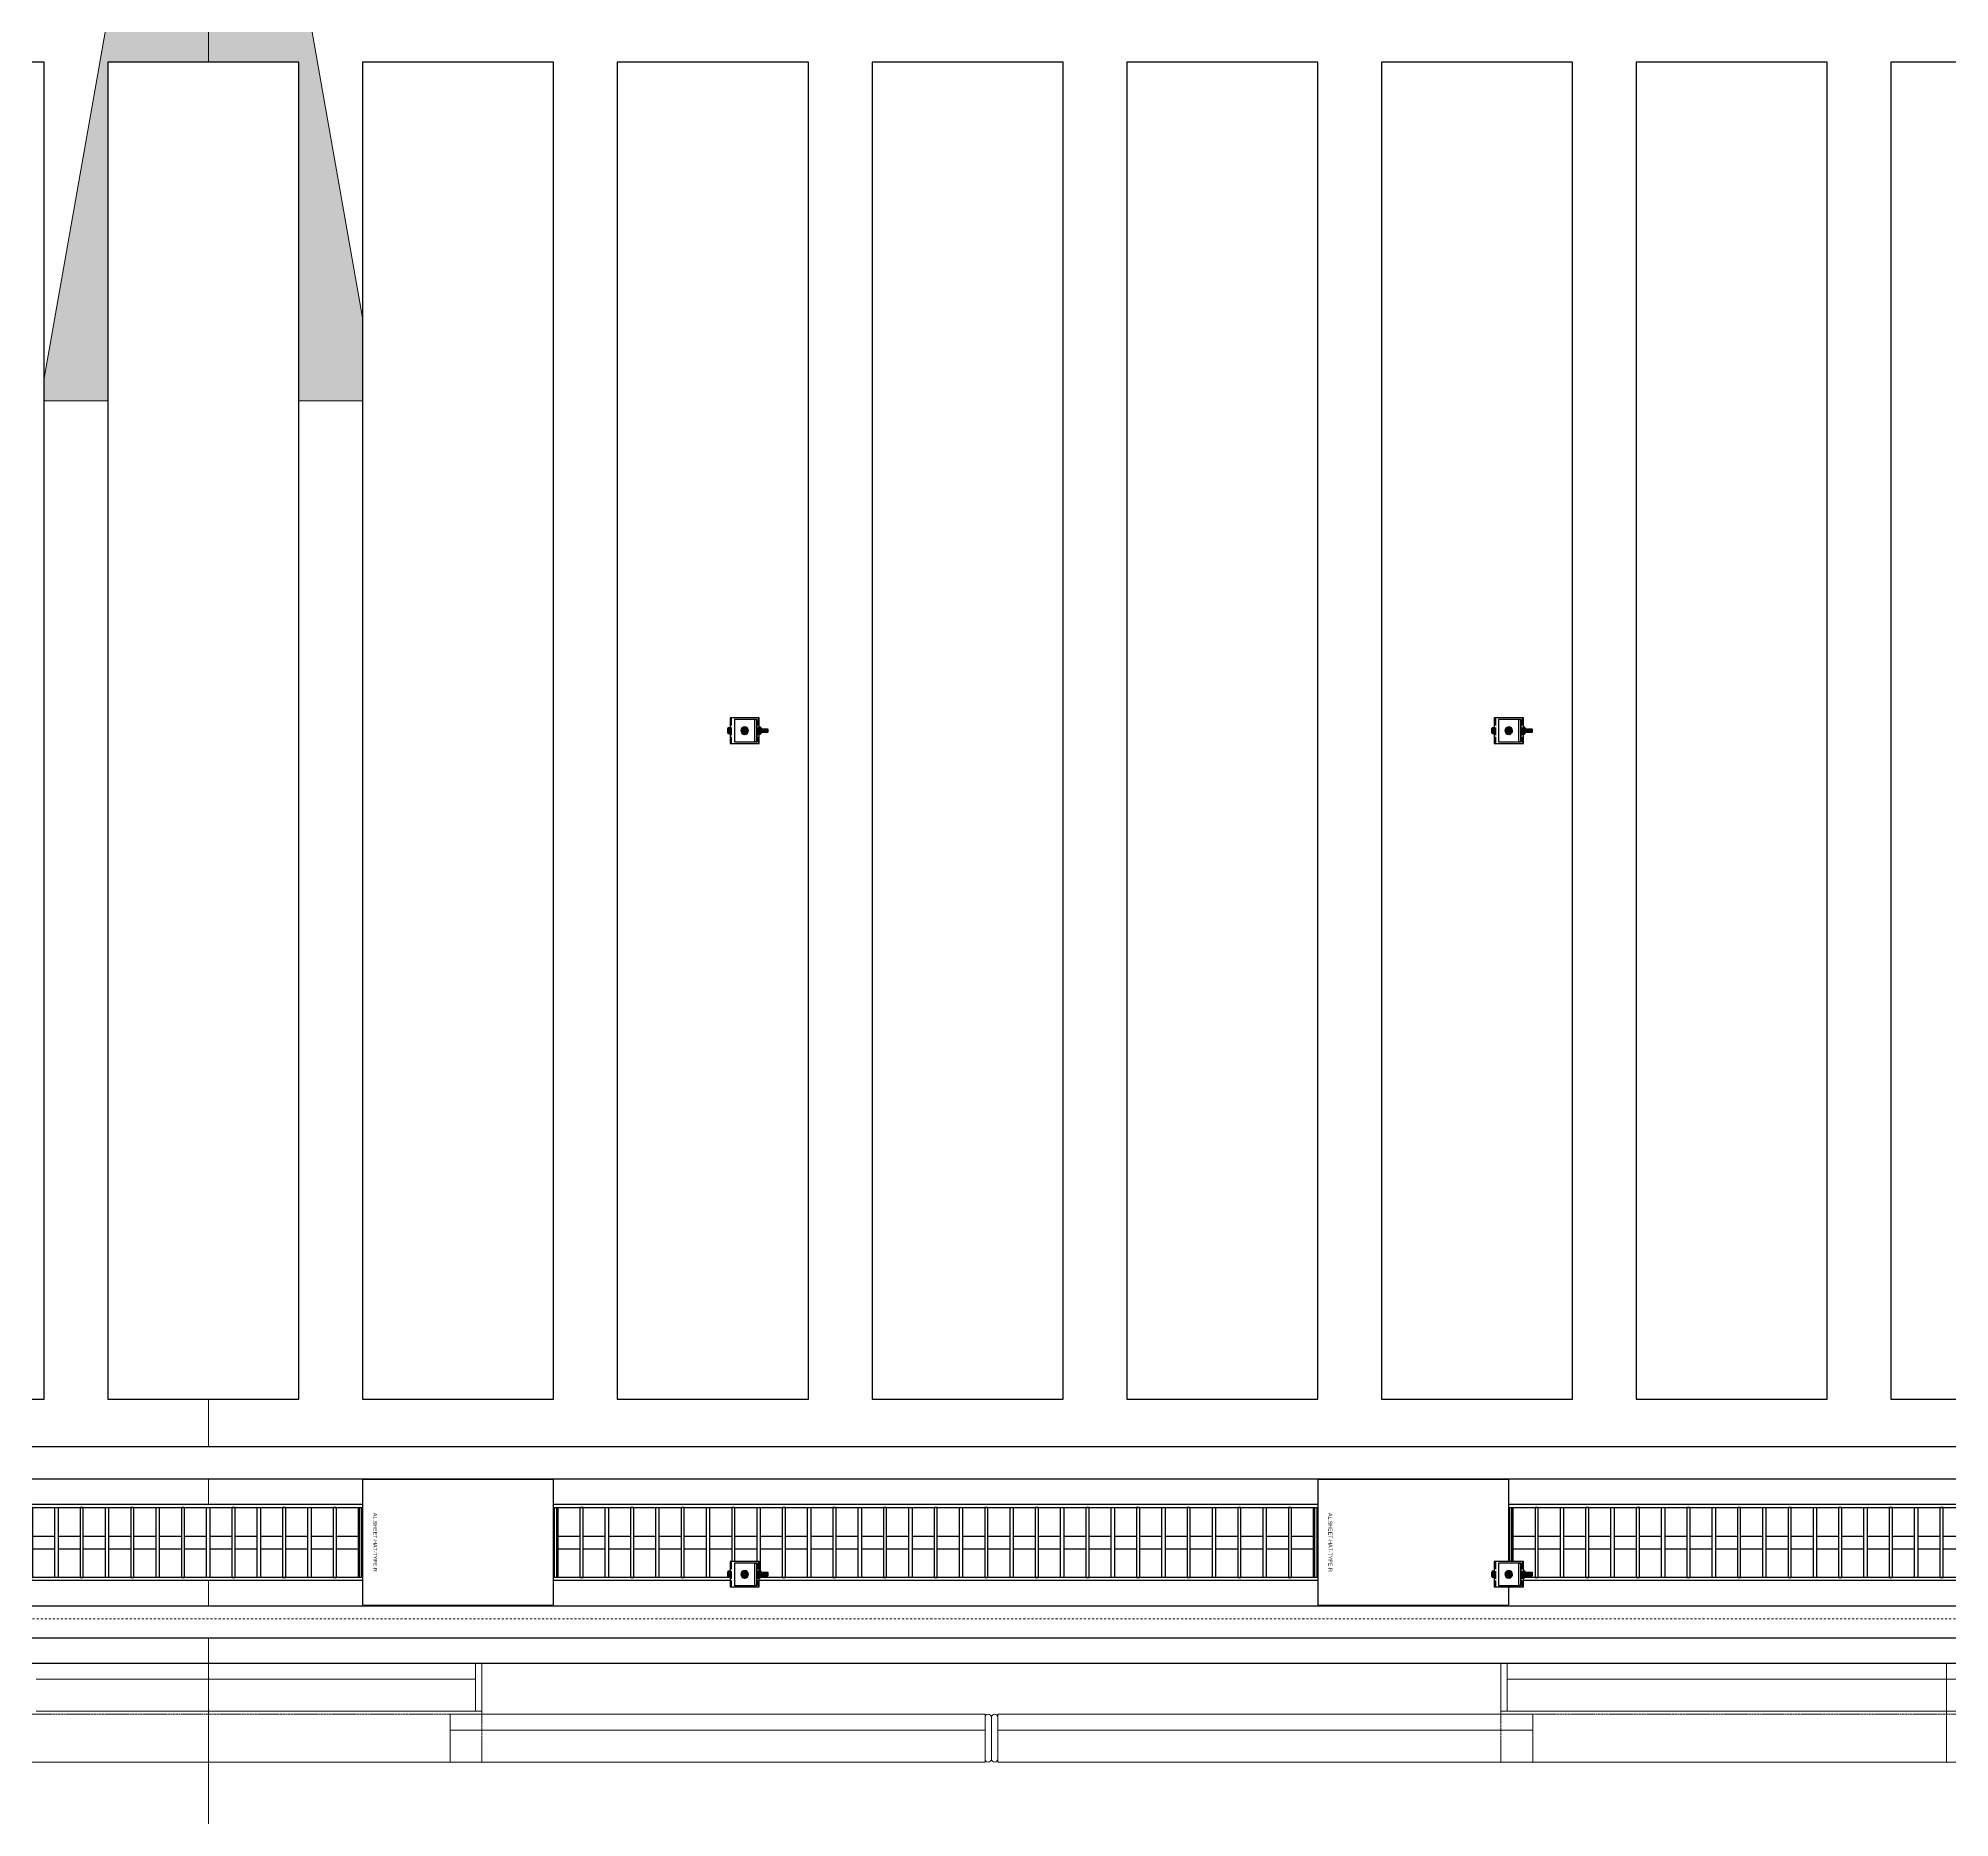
# Model space of a CAD drawing. Header units: millimetres. Extents: x -962357 to -591296, y -195428 to 59420.
# Drawn here: x -794239 to -791238, y -143 to 2652 of the extents above; entities that cross this region are included whole.
import ezdxf
from ezdxf.enums import TextEntityAlignment as Align

# ---------------------------------------------------------------- set-up
doc = ezdxf.new("R2010")
doc.units = ezdxf.units.MM
for name, pattern in [('ACAD_ISO02W100', [15, 12, -3]), ('DASH', [6.35, 3.175, -3.175]), ('DPA_Hidden 500', [1.4, 0.8, -0.6])]:
    doc.linetypes.add(name, pattern=pattern)
for name, color, linetype in [('000 - CSD_PL_001 - ASCESSORIES', 251, 'Continuous'), ('000 - H A T C H', 8, 'Continuous'), ('000 - WIPEOUT', 250, 'Continuous'), ('001 - ASCESSORIES', 251, 'Continuous'), ('008 - LIGHTING', 1, 'Continuous'), ('A04_TUBE SERIES', 2, 'Continuous'), ('A11_ALU.SOLID SHEET', 2, 'Continuous')]:
    doc.layers.add(name, color=color, linetype=linetype)
for name, color, linetype, lineweight in [('A-GENM', 1, 'Continuous', 9), ('A-GENM-HDLN', 2, 'DPA_Hidden 500', 9), ('G-ANNO-TEXT', 3, 'Continuous', 9), ('Q-SPCQ', 2, 'Continuous', 9), ('Q-SPCQ-HDLN', 2, 'DASH', 9)]:
    doc.layers.add(name, color=color, linetype=linetype, lineweight=lineweight)
doc.layers.get('000 - CSD_PL_001 - ASCESSORIES').off()

# ---------------------------------------------------------------- blocks, each defined once
blk = doc.blocks.new('*U634')
at = {"color": 1}
blk.add_wipeout([(600, -60), (-600, -60), (-600, 60), (600, 60)], dxfattribs=at).dxf.layer = '000 - WIPEOUT'
at = {"layer": '001 - ASCESSORIES', "color": 0}
blk.add_lwpolyline([(600, -60), (-600, -60), (-600, 60), (600, 60)], close=True, dxfattribs=at)
at = {"layer": '001 - ASCESSORIES'}
for points in [[(-593.5, -55), (-598.5, -55), (-598.5, 55), (-593.5, 55)], [(595, -55), (-595, -55), (-595, 55), (595, 55)], [(-558.8, -55), (-553.8, -55), (-553.8, 55), (-558.8, 55)], [(-514, -55), (-519, -55), (-519, 55), (-514, 55)], [(-479.3, -55), (-474.3, -55), (-474.3, 55), (-479.3, 55)], [(-434.6, -55), (-439.6, -55), (-439.6, 55), (-434.6, 55)], [(-399.8, -55), (-394.8, -55), (-394.8, 55), (-399.8, 55)], [(-355.1, -55), (-360.1, -55), (-360.1, 55), (-355.1, 55)], [(-320.4, -55), (-315.4, -55), (-315.4, 55), (-320.4, 55)], [(-275.6, -55), (-280.6, -55), (-280.6, 55), (-275.6, 55)], [(-240.9, -55), (-235.9, -55), (-235.9, 55), (-240.9, 55)], [(-196.2, -55), (-201.2, -55), (-201.2, 55), (-196.2, 55)], [(-161.4, -55), (-156.4, -55), (-156.4, 55), (-161.4, 55)], [(-116.7, -55), (-121.7, -55), (-121.7, 55), (-116.7, 55)], [(-82, -55), (-77, -55), (-77, 55), (-82, 55)], [(-37.2, -55), (-42.2, -55), (-42.2, 55), (-37.2, 55)], [(-2.5, -55), (2.5, -55), (2.5, 55), (-2.5, 55)], [(42.2, -55), (37.2, -55), (37.2, 55), (42.2, 55)], [(77, -55), (82, -55), (82, 55), (77, 55)], [(121.7, -55), (116.7, -55), (116.7, 55), (121.7, 55)], [(156.4, -55), (161.4, -55), (161.4, 55), (156.4, 55)], [(201.2, -55), (196.2, -55), (196.2, 55), (201.2, 55)], [(235.9, -55), (240.9, -55), (240.9, 55), (235.9, 55)], [(280.6, -55), (275.6, -55), (275.6, 55), (280.6, 55)], [(315.4, -55), (320.4, -55), (320.4, 55), (315.4, 55)], [(360.1, -55), (355.1, -55), (355.1, 55), (360.1, 55)], [(394.8, -55), (399.8, -55), (399.8, 55), (394.8, 55)], [(439.6, -55), (434.6, -55), (434.6, 55), (439.6, 55)], [(474.3, -55), (479.3, -55), (479.3, 55), (474.3, 55)], [(519, -55), (514, -55), (514, 55), (519, 55)], [(553.8, -55), (558.8, -55), (558.8, 55), (553.8, 55)], [(598.5, -55), (593.5, -55), (593.5, 55), (598.5, 55)]]:
    blk.add_lwpolyline(points, close=True, dxfattribs=at)
for points in [[(-593.5, 10), (-558.8, 10)], [(-553.8, 10), (-519, 10)], [(-514, 10), (-479.3, 10)], [(-474.3, 10), (-439.6, 10)], [(-434.6, 10), (-399.8, 10)], [(-394.8, 10), (-360.1, 10)], [(-355.1, 10), (-320.4, 10)], [(-315.4, 10), (-280.6, 10)], [(-275.6, 10), (-240.9, 10)], [(-235.9, 10), (-201.2, 10)], [(-196.2, 10), (-161.4, 10)], [(-156.4, 10), (-121.7, 10)], [(-116.7, 10), (-82, 10)], [(-77, 10), (-42.2, 10)], [(-37.2, 10), (-2.5, 10)], [(2.5, 10), (37.2, 10)], [(42.2, 10), (77, 10)], [(82, 10), (116.7, 10)], [(121.7, 10), (156.4, 10)], [(161.4, 10), (196.2, 10)], [(201.2, 10), (235.9, 10)], [(240.9, 10), (275.6, 10)], [(280.6, 10), (315.4, 10)], [(320.4, 10), (355.1, 10)], [(360.1, 10), (394.8, 10)], [(399.8, 10), (434.6, 10)], [(439.6, 10), (474.3, 10)], [(479.3, 10), (514, 10)], [(519, 10), (553.8, 10)], [(558.8, 10), (593.5, 10)], [(-593.5, -10), (-558.8, -10)], [(-553.8, -10), (-519, -10)], [(-514, -10), (-479.3, -10)], [(-474.3, -10), (-439.6, -10)], [(-434.6, -10), (-399.8, -10)], [(-394.8, -10), (-360.1, -10)], [(-355.1, -10), (-320.4, -10)], [(-315.4, -10), (-280.6, -10)], [(-275.6, -10), (-240.9, -10)], [(-235.9, -10), (-201.2, -10)], [(-196.2, -10), (-161.4, -10)], [(-156.4, -10), (-121.7, -10)], [(-116.7, -10), (-82, -10)], [(-77, -10), (-42.2, -10)], [(-37.2, -10), (-2.5, -10)], [(2.5, -10), (37.2, -10)], [(42.2, -10), (77, -10)], [(82, -10), (116.7, -10)], [(121.7, -10), (156.4, -10)], [(161.4, -10), (196.2, -10)], [(201.2, -10), (235.9, -10)], [(240.9, -10), (275.6, -10)], [(280.6, -10), (315.4, -10)], [(320.4, -10), (355.1, -10)], [(360.1, -10), (394.8, -10)], [(399.8, -10), (434.6, -10)], [(439.6, -10), (474.3, -10)], [(479.3, -10), (514, -10)], [(519, -10), (553.8, -10)], [(558.8, -10), (593.5, -10)]]:
    blk.add_lwpolyline(points, dxfattribs=at)
blk = doc.blocks.new('*U500')
at = {"layer": 'A11_ALU.SOLID SHEET', "color": 0}
blk.add_lwpolyline([(300, -98.8), (300, 98.8), (0, 98.8), (0, -98.8)], close=True, dxfattribs=at)
at = {"layer": 'Defpoints', "color": 250}
blk.add_point((0, 0), dxfattribs=at)
blk.add_text('AL.SHEET-HAT-TYPE-R', height=6, rotation=270, dxfattribs=at).set_placement((15, 0), align=Align.BOTTOM_CENTER)
blk = doc.blocks.new('*U632')
blk.add_attdef('EXTR.OVL-LENGTH_', (-25, -59.1), '', height=5)
blk.add_wipeout([(-25, 0), (25, 0), (25, 67400), (-25, 67400)]).dxf.layer = '000 - WIPEOUT'
at = {"layer": 'A04_TUBE SERIES', "color": 0}
blk.add_lwpolyline([(-25, 0), (25, 0), (25, 67400), (-25, 67400)], close=True, dxfattribs=at)
blk = doc.blocks.new('*U633')
blk.add_attdef('EXTR.OVL-LENGTH_', (-25, -59.1), '', height=5)
blk.add_wipeout([(-25, 0), (25, 0), (25, 67400), (-25, 67400)]).dxf.layer = '000 - WIPEOUT'
at = {"layer": 'A04_TUBE SERIES', "color": 0}
blk.add_lwpolyline([(-25, 0), (25, 0), (25, 67400), (-25, 67400)], close=True, dxfattribs=at)
blk = doc.blocks.new('*U614')
at = {"color": 3}
for points in [[(-1050, -23650), (1050, -23650), (1050, -23950), (-1050, -23950)], [(-1050, -24050), (1050, -24050), (1050, -24350), (-1050, -24350)], [(-1050, -24450), (1050, -24450), (1050, -24750), (-1050, -24750)], [(-1050, -24850), (1050, -24850), (1050, -25150), (-1050, -25150)], [(-1050, -25250), (1050, -25250), (1050, -25550), (-1050, -25550)], [(-1050, -25650), (1050, -25650), (1050, -25950), (-1050, -25950)], [(-1050, -26050), (1050, -26050), (1050, -26350), (-1050, -26350)], [(-1050, -26450), (1050, -26450), (1050, -26750), (-1050, -26750)], [(-1050, -26850), (1050, -26850), (1050, -27150), (-1050, -27150)]]:
    blk.add_wipeout(points, dxfattribs=at).dxf.layer = '000 - WIPEOUT'
at = {"layer": 'A11_ALU.SOLID SHEET', "color": 0, "linetype": 'ByBlock'}
for points in [[(-1050, -23950), (1050, -23950), (1050, -23650), (-1050, -23650)], [(-1050, -24350), (1050, -24350), (1050, -24050), (-1050, -24050)], [(-1050, -24750), (1050, -24750), (1050, -24450), (-1050, -24450)], [(-1050, -25150), (1050, -25150), (1050, -24850), (-1050, -24850)], [(-1050, -25550), (1050, -25550), (1050, -25250), (-1050, -25250)], [(-1050, -25950), (1050, -25950), (1050, -25650), (-1050, -25650)], [(-1050, -26350), (1050, -26350), (1050, -26050), (-1050, -26050)], [(-1050, -26750), (1050, -26750), (1050, -26450), (-1050, -26450)], [(-1050, -27150), (1050, -27150), (1050, -26850), (-1050, -26850)]]:
    blk.add_lwpolyline(points, close=True, dxfattribs=at)
blk = doc.blocks.new('*U5836')
blk.add_lwpolyline([(-107450, -550), (27650, -550), (27650, -3480), (-107450, -3480)], close=True)
at = {"layer": 'A11_ALU.SOLID SHEET', "color": 1}
for p in [(-49050, -3290), (-47550, -3290)]:
    blk.add_blockref('*U500', p, dxfattribs=at)
at = {"layer": '008 - LIGHTING'}
for p in [(-49650, -3290), (-48150, -3290), (-46650, -3290)]:
    blk.add_blockref('*U634', p, dxfattribs=at)
at = {"layer": 'A04_TUBE SERIES', "linetype": 'ByBlock', "rotation": 270}
for name, p in [('*U632', (-107350, -3165)), ('*U633', (-107350, -3415))]:
    blk.add_blockref(name, p, dxfattribs=at)
at = {"layer": 'A11_ALU.SOLID SHEET', "linetype": 'ByBlock', "rotation": 90}
blk.add_blockref('*U614', (-73500, -2015), dxfattribs=at)
at = {"layer": '008 - LIGHTING'}
for p in [(-49650, -3290), (-48150, -3290), (-46650, -3290)]:
    blk.add_blockref('*U634', p, dxfattribs=at)
for p in [(-49650, -3290), (-48150, -3290), (-46650, -3290)]:
    blk.add_blockref('*U634', p, dxfattribs=at)
blk = doc.blocks.new('DPA_Speciality_PlatformScreenDoor - Length_135300-12767973-4180-01 LOWER PLATFORM LEVEL - REFLECTED CEILING PLAN')
at = {"layer": 'A-GENM'}
for p, q in [((75212.5, -250), (75402.6, -250)), ((75402.6, -250), (75212.5, -250)), ((75307.5, -250), (75217.5, -250)), ((75217.5, -250), (75307.5, -250)), ((75317.5, -250), (75407.5, -250)), ((75407.5, -250), (75317.5, -250)), ((76107.5, -250), (76017.5, -250)), ((76017.5, -250), (76107.5, -250)), ((76212.5, -250), (76022.4, -250)), ((76022.4, -250), (76212.5, -250)), ((76117.5, -250), (76207.5, -250)), ((76207.5, -250), (76117.5, -250)), ((76765.3, -330), (76889.1, -330)), ((76775.9, -330), (76829, -330)), ((76825.4, -330), (76878.5, -330))]:
    blk.add_line(p, q, dxfattribs=at)
at = {"layer": 'A-GENM-HDLN'}
for p, q in [((74912.5, -175), (74062.5, -175)), ((74912.5, -175), (74912.5, -250)), ((76512.5, -175), (76512.5, -250)), ((76512.5, -175), (77362.5, -175)), ((74912.5, -250), (74062.5, -250)), ((76512.5, -250), (77362.5, -250))]:
    blk.add_line(p, q, dxfattribs=at)
at = {"layer": 'Q-SPCQ'}
for p, q in [((71837.5, -175), (74212.5, -175)), ((74212.5, -175), (74212.5, -330)), ((74212.5, -175), (74912.5, -175)), ((74212.5, -330), (74212.5, -175)), ((74862.5, -175), (75702.5, -175)), ((75702.5, -175), (74862.5, -175)), ((74862.5, -175), (74862.5, -225)), ((74862.5, -225), (74862.5, -175)), ((75672.5, -175), (74892.5, -175)), ((74892.5, -175), (75672.5, -175)), ((74892.5, -175), (75672.5, -175)), ((75672.5, -175), (74892.5, -175)), ((75702.5, -225), (75702.5, -175)), ((75702.5, -225), (75702.5, -175)), ((75702.5, -180), (75702.5, -245)), ((75702.5, -245), (75702.5, -180)), ((75712.5, -245), (75712.5, -180)), ((75712.5, -180), (75712.5, -245)), ((75712.5, -180), (75712.5, -245)), ((75712.5, -245), (75712.5, -180)), ((76562.5, -175), (75722.5, -175)), ((75722.5, -175), (76562.5, -175)), ((75722.5, -175), (75722.5, -225)), ((75722.5, -175), (75722.5, -225)), ((75722.5, -245), (75722.5, -180)), ((75722.5, -180), (75722.5, -245)), ((75752.5, -175), (76532.5, -175)), ((76532.5, -175), (75752.5, -175)), ((76532.5, -175), (75752.5, -175)), ((75752.5, -175), (76532.5, -175)), ((76512.5, -175), (77212.5, -175)), ((76562.5, -225), (76562.5, -175)), ((76562.5, -175), (76562.5, -225)), ((74212.5, -200), (74212.5, -187.5)), ((74212.5, -187.5), (74212.5, -200)), ((74212.5, -305), (74212.5, -200)), ((74212.5, -200), (74212.5, -305)), ((75702.5, -225), (74862.5, -225)), ((74862.5, -225), (75702.5, -225)), ((74862.5, -250), (74862.5, -225)), ((74862.5, -250), (74862.5, -225)), ((75702.5, -225), (74862.5, -225)), ((74862.5, -225), (74862.5, -250)), ((74862.5, -250), (74862.5, -225)), ((74862.5, -225), (75702.5, -225)), ((74862.5, -225), (75702.5, -225)), ((75702.5, -225), (74862.5, -225)), ((74892.5, -225), (75672.5, -225)), ((75672.5, -225), (74892.5, -225)), ((75672.5, -225), (74892.5, -225)), ((74892.5, -225), (75672.5, -225)), ((74912.5, -225), (75652.5, -225)), ((75652.5, -225), (74912.5, -225)), ((74912.5, -225), (75652.5, -225)), ((75652.5, -225), (74912.5, -225)), ((75702.5, -225), (75702.5, -250)), ((75702.5, -250), (75702.5, -225)), ((75702.5, -250), (75702.5, -225)), ((75702.5, -225), (75702.5, -250)), ((75722.5, -225), (76562.5, -225)), ((76562.5, -225), (75722.5, -225)), ((75722.5, -250), (75722.5, -225)), ((75722.5, -225), (75722.5, -250)), ((76562.5, -225), (75722.5, -225)), ((75722.5, -225), (75722.5, -250)), ((75722.5, -250), (75722.5, -225)), ((75722.5, -225), (76562.5, -225)), ((76562.5, -225), (75722.5, -225)), ((75722.5, -225), (76562.5, -225)), ((76532.5, -225), (75752.5, -225)), ((75752.5, -225), (76532.5, -225)), ((75752.5, -225), (76532.5, -225)), ((76532.5, -225), (75752.5, -225)), ((76512.5, -225), (75772.5, -225)), ((75772.5, -225), (76512.5, -225)), ((76512.5, -225), (75772.5, -225)), ((75772.5, -225), (76512.5, -225)), ((76562.5, -225), (76562.5, -250)), ((76562.5, -225), (76562.5, -250)), ((76562.5, -250), (76562.5, -225)), ((76562.5, -225), (76562.5, -250)), ((74212.5, -255), (71837.5, -255)), ((71838.3, -255), (74212.5, -255)), ((74212.5, -255), (74902.5, -255)), ((74902.5, -255), (74212.5, -255)), ((74212.5, -255), (74212.5, -305)), ((74212.5, -305), (74212.5, -255)), ((74212.5, -305), (74212.5, -255)), ((74212.5, -255), (74212.5, -305)), ((74262.5, -255), (74852.5, -255)), ((74852.5, -255), (74262.5, -255)), ((74852.5, -255), (74272.5, -255)), ((74272.5, -255), (74852.5, -255)), ((75702.5, -250), (74862.5, -250)), ((74862.5, -250), (75702.5, -250)), ((74862.5, -250), (75702.5, -250)), ((75702.5, -250), (74862.5, -250)), ((74902.5, -255), (74902.5, -330)), ((74912.5, -255), (74902.5, -255)), ((74902.5, -255), (74912.5, -255)), ((74902.5, -330), (74902.5, -255)), ((74902.5, -305), (74902.5, -255)), ((74902.5, -305), (74902.5, -255)), ((74912.5, -250), (75652.5, -250)), ((75652.5, -250), (74912.5, -250)), ((74912.5, -250), (75652.5, -250)), ((75652.5, -250), (74912.5, -250)), ((74912.5, -330), (74912.5, -250)), ((74912.5, -250), (74912.5, -305)), ((74912.5, -330), (74912.5, -255)), ((74912.5, -255), (74912.5, -330)), ((75722.5, -250), (76562.5, -250)), ((76562.5, -250), (75722.5, -250)), ((75722.5, -250), (76562.5, -250)), ((76562.5, -250), (75722.5, -250)), ((76512.5, -250), (75772.5, -250)), ((75772.5, -250), (76512.5, -250)), ((76512.5, -250), (75772.5, -250)), ((75772.5, -250), (76512.5, -250)), ((76512.5, -305), (76512.5, -250)), ((76512.5, -250), (76512.5, -330)), ((76522.5, -255), (76512.5, -255)), ((76512.5, -255), (76512.5, -330)), ((76512.5, -330), (76512.5, -255)), ((76512.5, -255), (76522.5, -255)), ((76522.5, -330), (76522.5, -255)), ((76522.5, -255), (76522.5, -330)), ((77212.5, -255), (76522.5, -255)), ((76522.5, -255), (77212.5, -255)), ((76522.5, -255), (76522.5, -305)), ((76522.5, -255), (76522.5, -305)), ((76572.5, -255), (77152.5, -255)), ((77152.5, -255), (76572.5, -255)), ((77162.5, -255), (76572.5, -255)), ((76572.5, -255), (77162.5, -255)), ((74212.5, -305), (71837.5, -305)), ((71837.5, -305), (74212.5, -305)), ((71837.5, -330), (74212.5, -330)), ((74212.5, -305), (71838.3, -305)), ((71838.3, -330), (74212.5, -330)), ((74202.5, -305), (74212.5, -305)), ((74212.5, -330), (74202.5, -330)), ((74212.5, -317.5), (74212.5, -305)), ((74212.5, -305), (74222.5, -305)), ((74902.5, -305), (74212.5, -305)), ((74212.5, -305), (74212.5, -330)), ((74212.5, -330), (74212.5, -305)), ((74212.5, -305), (74902.5, -305)), ((74902.5, -305), (74212.5, -305)), ((74212.5, -305), (74212.5, -317.5)), ((74212.5, -330), (74212.5, -305)), ((74212.5, -305), (74212.5, -330)), ((74212.5, -330), (74912.5, -330)), ((74212.5, -330), (74902.5, -330)), ((74222.5, -330), (74212.5, -330)), ((74222.5, -305), (74902.5, -305)), ((74902.5, -305), (74222.5, -305)), ((74222.5, -305), (74902.5, -305)), ((74902.5, -330), (74222.5, -330)), ((74902.5, -330), (74222.5, -330)), ((74222.5, -330), (74902.5, -330)), ((74262.5, -305), (74852.5, -305)), ((74852.5, -305), (74262.5, -305)), ((74272.5, -305), (74852.5, -305)), ((74852.5, -305), (74272.5, -305)), ((74272.5, -305), (74852.5, -305)), ((74852.5, -305), (74272.5, -305)), ((74852.5, -305), (74272.5, -305)), ((74272.5, -305), (74852.5, -305)), ((74272.5, -330), (74852.5, -330)), ((74852.5, -330), (74272.5, -330)), ((74272.5, -330), (74852.5, -330)), ((74852.5, -330), (74272.5, -330)), ((74902.5, -330), (74902.5, -305)), ((74902.5, -330), (74902.5, -305)), ((74902.5, -305), (74902.5, -330)), ((74902.5, -330), (74902.5, -305)), ((74902.5, -330), (74912.5, -330)), ((74912.5, -330), (74902.5, -330)), ((74912.5, -305), (74912.5, -317.5)), ((76512.5, -317.5), (76512.5, -305)), ((76512.5, -330), (77212.5, -330)), ((76512.5, -330), (76522.5, -330)), ((76522.5, -330), (76512.5, -330)), ((77212.5, -305), (76522.5, -305)), ((76522.5, -305), (77202.5, -305)), ((76522.5, -305), (76522.5, -330)), ((76522.5, -305), (76522.5, -330)), ((76522.5, -305), (77202.5, -305)), ((77202.5, -305), (76522.5, -305)), ((76522.5, -330), (76522.5, -305)), ((76522.5, -305), (76522.5, -330)), ((77212.5, -305), (76522.5, -305)), ((76522.5, -305), (77212.5, -305)), ((77202.5, -330), (76522.5, -330)), ((76522.5, -330), (77212.5, -330)), ((76522.5, -330), (77202.5, -330)), ((77202.5, -330), (76522.5, -330)), ((77152.5, -305), (76572.5, -305)), ((76572.5, -305), (77152.5, -305)), ((77152.5, -305), (76572.5, -305)), ((76572.5, -305), (77152.5, -305)), ((77162.5, -305), (76572.5, -305)), ((76572.5, -305), (77162.5, -305)), ((76572.5, -305), (77152.5, -305)), ((77152.5, -305), (76572.5, -305)), ((77152.5, -330), (76572.5, -330)), ((76572.5, -330), (77152.5, -330)), ((77152.5, -330), (76572.5, -330)), ((76572.5, -330), (77152.5, -330)), ((77202.5, -305), (77212.5, -305)), ((77212.5, -330), (77202.5, -330))]:
    blk.add_line(p, q, dxfattribs=at)
for centre, start, end in [((75707.5, -180), 360, 180), ((75707.5, -180), 0, 180), ((75717.5, -180), 0, 180), ((75717.5, -180), 0, 180), ((75707.5, -245), 180, 360), ((75707.5, -245), 180, 0), ((75717.5, -245), 180, 360), ((75717.5, -245), 180, 360)]:
    blk.add_arc(centre, 5, start, end, dxfattribs=at)
at = {"layer": 'Q-SPCQ-HDLN'}
for p, q in [((135200, -330), (-100, -330)), ((135200, -400), (-100, -400))]:
    blk.add_line(p, q, dxfattribs=at)
blk = doc.blocks.new('C-1-PP19-AR-4180-01-B_20250908-040939_EXDOWNLIGHT')
at = {"layer": 'Q-SPCQ', "rotation": 180}
blk.add_blockref('DPA_Speciality_PlatformScreenDoor - Length_135300-12767973-4180-01 LOWER PLATFORM LEVEL - REFLECTED CEILING PLAN', (27650, -3810), dxfattribs=at)
blk = doc.blocks.new('000 - ASSCESSORIES_FAMELINE_GALV.BRACKET_FITTING_L-PROFILE_BK-08_TOP_VIEW')
at = {"linetype": 'Continuous'}
blk.add_wipeout([(-17.5, 19), (-17.5, -16), (17.5, -16), (17.5, 19)], dxfattribs=at).dxf.layer = '000 - WIPEOUT'
at = {"layer": '001 - ASCESSORIES', "linetype": 'ByBlock'}
blk.add_lwpolyline([(-17.5, 19), (17.5, 19), (17.5, 16), (-17.5, 16)], close=True, dxfattribs=at)
at = {"layer": '001 - ASCESSORIES', "color": 0, "linetype": 'Continuous'}
blk.add_lwpolyline([(-17.5, 19), (-17.5, -16), (17.5, -16), (17.5, 19)], close=True, dxfattribs=at)
at = {"layer": '001 - ASCESSORIES'}
blk.add_circle((0, 0), 3.5, dxfattribs=at)
blk = doc.blocks.new('*U492')
at = {"layer": '001 - ASCESSORIES', "color": 0}
blk.add_blockref('000 - ASSCESSORIES_FAMELINE_GALV.BRACKET_FITTING_L-PROFILE_BK-08_TOP_VIEW', (0, 0), dxfattribs=at)
blk = doc.blocks.new('000 - DYNAMIC_VIEW_ASSCESSORIES_GALV.STUD_FULL_THREAD_1-4_TOP_VIEW')
at = {"layer": '000 - H A T C H'}
h = blk.add_hatch(color=250, dxfattribs=at)
h.dxf.hatch_style = 1
edge = h.paths.add_edge_path()
edge.add_arc((0, 0), 3.18, 0, 360)
at = {"layer": '001 - ASCESSORIES', "color": 0}
blk.add_circle((0, 0), 3.18, dxfattribs=at)
blk = doc.blocks.new('*U485')
at = {"layer": '001 - ASCESSORIES', "color": 0}
blk.add_blockref('000 - DYNAMIC_VIEW_ASSCESSORIES_GALV.STUD_FULL_THREAD_1-4_TOP_VIEW', (0, 0), dxfattribs=at)
blk = doc.blocks.new('000 - ASSCESSORIES_FAMELINE_GALV.BRACKET_FITTING_U-PROFILE_BK-07_TOP_VIEW')
at = {"linetype": 'Continuous'}
blk.add_wipeout([(20, -23), (20, 23), (-20, 23), (-20, -23)], dxfattribs=at).dxf.layer = '000 - WIPEOUT'
at = {"layer": '001 - ASCESSORIES', "linetype": 'ACAD_ISO02W100'}
for p, q in [((20, 21), (-20, 21)), ((20, -21), (-20, -21))]:
    blk.add_line(p, q, dxfattribs=at)
at = {"layer": '001 - ASCESSORIES', "color": 0, "linetype": 'Continuous'}
blk.add_lwpolyline([(20, -23), (20, 23), (-20, 23), (-20, -23)], close=True, dxfattribs=at)
at = {"layer": '001 - ASCESSORIES', "linetype": 'Continuous'}
blk.add_circle((0, 0), 3.5, dxfattribs=at)
blk = doc.blocks.new('*U489')
at = {"layer": '001 - ASCESSORIES', "color": 0, "linetype": 'ByBlock'}
blk.add_blockref('000 - ASSCESSORIES_FAMELINE_GALV.BRACKET_FITTING_U-PROFILE_BK-07_TOP_VIEW', (0, 0), dxfattribs=at)
blk = doc.blocks.new('*U281')
at = {"layer": '001 - ASCESSORIES', "color": 0}
blk.add_lwpolyline([(4.6, 0), (2.3, 4), (-2.3, 4), (-4.6, 0), (-2.3, -4), (2.3, -4)], close=True, dxfattribs=at)
at = {"layer": '001 - ASCESSORIES', "color": 8}
blk.add_circle((0, 0), 3.85, dxfattribs=at)
at = {"layer": '001 - ASCESSORIES', "color": 0}
blk.add_circle((0, 0), 2.6, dxfattribs=at)
blk = doc.blocks.new('*U639')
at = {"layer": '000 - CSD_PL_001 - ASCESSORIES', "color": 0, "rotation": 270}
blk.add_blockref('*U281', (0, 0), dxfattribs=at)
blk = doc.blocks.new('*U308')
at = {"layer": '001 - ASCESSORIES'}
blk.add_lwpolyline([(-0.3, -4.5), (-0.3, -2.5, -19.949874), (0.3, -2.5), (0.3, -4.5)], format="xyb", dxfattribs=at)
blk.add_arc((0, 0), 4.5, 273.1847, 266.8153, dxfattribs=at)
blk = doc.blocks.new('000 - ASSCESSORIES_SPRING_WASHER_M5_TOP_VIEW')
at = {"color": 6}
blk.add_blockref('*U308', (0, 0), dxfattribs=at)
blk = doc.blocks.new('*U641')
at = {"color": 6}
blk.add_blockref('000 - ASSCESSORIES_SPRING_WASHER_M5_TOP_VIEW', (0, 0), dxfattribs=at)
blk = doc.blocks.new('*U307')
at = {"layer": '001 - ASCESSORIES'}
blk.add_lwpolyline([(-0.3, -6), (-0.3, -2.5, -19.949874), (0.2, -2.5), (0.2, -6)], format="xyb", dxfattribs=at)
blk.add_arc((0, 0), 6, 273.1847, 266.8153, dxfattribs=at)
blk = doc.blocks.new('000 - ASSCESSORIES_WASHER_M5_TOP_VIEW')
at = {"color": 6}
blk.add_blockref('*U307', (0, 0), dxfattribs=at)
blk = doc.blocks.new('*U640')
at = {"color": 6}
blk.add_blockref('000 - ASSCESSORIES_WASHER_M5_TOP_VIEW', (0, 0), dxfattribs=at)
blk = doc.blocks.new('*U282')
at = {"color": 1}
for p, q in [((-3.5, 3.5), (3.5, 3.5)), ((-3.5, 0), (3.5, 0))]:
    blk.add_line(p, q, dxfattribs=at)
at = {"color": 0}
for points in [[(-2.3, 3.2, 0.249855), (-4.6, 3.2), (-4.6, 0.3, 0.249855), (-2.3, 0.3)], [(2.3, 3.2, 0.062432), (0, 3.5, 0.062432), (-2.3, 3.2), (-2.3, 0.3, 0.061701), (0, 0, 0.061701), (2.3, 0.3)], [(4.6, 3.2, 0.249855), (2.3, 3.2), (2.3, 0.3, 0.249855), (4.6, 0.3)]]:
    blk.add_lwpolyline(points, format="xyb", close=True, dxfattribs=at)
blk = doc.blocks.new('*U296')
at = {"layer": '000 - H A T C H'}
h = blk.add_hatch(dxfattribs=at)
h.set_pattern_fill('ANSI35', color=8, scale=4, angle=65)
h.set_pattern_definition([(110, (-0.5, 0), (-0.939693, -0.34202), []), (110, (-0.2012, 0.6409), (-0.939693, -0.34202), [1.25, -0.25, 0, -0.25])])
h.paths.add_polyline_path([(0, -2.5), (59.5, -2.5), (59.5, 2.5), (0, 2.5)])
at = {"color": 8}
blk.add_line((59.5, -2.5), (59.5, 2.5), dxfattribs=at)
at = {"color": 1}
blk.add_lwpolyline([(59.5, 2.5), (0, 2.5), (0, -2.5), (59.5, -2.5), (60, -2), (60, 2)], close=True, dxfattribs=at)
blk = doc.blocks.new('*U448')
at = {"layer": '000 - H A T C H'}
h = blk.add_hatch(color=250, dxfattribs=at)
h.dxf.hatch_style = 1
edge = h.paths.add_edge_path()
edge.add_line((-0.3, -4.6), (-3.2, -4.6))
edge.add_arc((-1, -3.5), 2.45, 180, 208.0569, ccw=False)
edge.add_line((-3.5, -3.5), (-3.5, 0))
edge.add_arc((5.9, 0), 9.36, 179.9761, 180.0239, ccw=False)
edge.add_line((-3.5, 0), (-3.5, 0))
edge.add_arc((5.9, 0), 9.36, 179.9761, 180.0239, ccw=False)
edge.add_line((-3.5, 0), (-3.5, 3.5))
edge.add_arc((-1, 3.5), 2.45, 151.9431, 180, ccw=False)
edge.add_line((-3.2, 4.6), (-0.3, 4.6))
edge.add_arc((-2.5, 3.5), 2.45, 360, 388.0569, ccw=False)
edge.add_line((0, 3.5), (0, -3.5))
edge.add_arc((-2.5, -3.5), 2.45, 331.9431, 360, ccw=False)
blk.add_blockref('*U296', (0, 0))
at = {"layer": '001 - ASCESSORIES', "rotation": 90}
blk.add_blockref('*U282', (0, 0), dxfattribs=at)
blk = doc.blocks.new('*U306')
blk.add_wipeout([(-6, 0.65), (6, 0.65), (6, -0.65), (-6, -0.65)]).dxf.layer = '000 - WIPEOUT'
at = {"layer": '001 - ASCESSORIES'}
blk.add_lwpolyline([(-6, 0.65), (6, 0.65), (6, -0.65), (-6, -0.65)], close=True, dxfattribs=at)
blk.add_wipeout([(0.1, -0.65), (6, -0.65), (6, 0.65), (0.1, 0.65)]).dxf.layer = '000 - WIPEOUT'
blk.add_wipeout([(-0.1, -0.65), (-6, -0.65), (-6, 0.65), (-0.1, 0.65)]).dxf.layer = '000 - WIPEOUT'
for points in [[(-0.1, -0.65), (-6, -0.65), (-6, 0.65), (-0.1, 0.65)], [(0.1, -0.65), (6, -0.65), (6, 0.65), (0.1, 0.65)]]:
    blk.add_lwpolyline(points, close=True, dxfattribs=at)
blk = doc.blocks.new('000 - ASSCESSORIES_WASHER_M5_FRONT-SIDE-BACK_VIEW')
at = {"color": 6}
blk.add_blockref('*U306', (0, 0), dxfattribs=at)
blk = doc.blocks.new('*U637')
at = {"color": 6}
blk.add_blockref('000 - ASSCESSORIES_WASHER_M5_FRONT-SIDE-BACK_VIEW', (0, 0), dxfattribs=at)
blk = doc.blocks.new('*U309')
blk.add_wipeout([(-4.5, 0.65), (4.5, 0.65), (4.5, -0.65), (-4.5, -0.65)]).dxf.layer = '000 - WIPEOUT'
at = {"layer": '001 - ASCESSORIES'}
blk.add_lwpolyline([(-4.5, 0.65), (4.5, 0.65), (4.5, -0.65), (-4.5, -0.65)], close=True, dxfattribs=at)
blk.add_wipeout([(0.1, -0.95), (4.5, -0.65), (4.5, 0.65), (0.1, 0.35)]).dxf.layer = '000 - WIPEOUT'
blk.add_wipeout([(-0.1, -0.35), (-4.5, -0.65), (-4.5, 0.65), (-0.1, 0.95)]).dxf.layer = '000 - WIPEOUT'
for points in [[(-0.1, -0.35), (-4.5, -0.65), (-4.5, 0.65), (-0.1, 0.95)], [(0.1, -0.95), (4.5, -0.65), (4.5, 0.65), (0.1, 0.35)]]:
    blk.add_lwpolyline(points, close=True, dxfattribs=at)
blk = doc.blocks.new('000 - ASSCESSORIES_SPRING_WASHER_M5_FRONT-SIDE-BACK_VIEW')
at = {"color": 6}
blk.add_blockref('*U309', (0, 0), dxfattribs=at)
blk = doc.blocks.new('*U638')
at = {"color": 6}
blk.add_blockref('000 - ASSCESSORIES_SPRING_WASHER_M5_FRONT-SIDE-BACK_VIEW', (0, 0), dxfattribs=at)
blk = doc.blocks.new('*U486')
at = {"layer": '001 - ASCESSORIES'}
blk.add_blockref('*U448', (-23, 0), dxfattribs=at)
at = {"layer": '001 - ASCESSORIES', "color": 6, "rotation": 180}
for name in ['*U640', '*U641']:
    blk.add_blockref(name, (0, 0), dxfattribs=at)
at = {"layer": '001 - ASCESSORIES', "color": 2, "rotation": 270}
blk.add_blockref('*U639', (0, 0), dxfattribs=at)
blk.add_blockref('*U639', (0, 0), dxfattribs=at)
at = {"layer": '001 - ASCESSORIES', "color": 0, "rotation": 90}
blk.add_blockref('*U489', (0, 0), dxfattribs=at)
at = {"layer": '001 - ASCESSORIES', "color": 0, "rotation": 270}
blk.add_blockref('*U492', (0, 0), dxfattribs=at)
at = {"layer": '001 - ASCESSORIES', "color": 6}
for name in ['*U640', '*U641']:
    blk.add_blockref(name, (0, 0), dxfattribs=at)
at = {"layer": '001 - ASCESSORIES', "color": 2, "rotation": 90}
blk.add_blockref('*U639', (0, 0), dxfattribs=at)
blk.add_blockref('*U639', (0, 0), dxfattribs=at)
at = {"layer": '001 - ASCESSORIES', "color": 1}
blk.add_blockref('*U485', (0, 0), dxfattribs=at)
at = {"layer": '001 - ASCESSORIES', "rotation": 90}
blk.add_blockref('*U637', (23.65, 0), dxfattribs=at)
blk.add_blockref('*U638', (25.25, 0), dxfattribs=at)
blk = doc.blocks.new('C-1-PP19-AR-4180-01-B_20250903-141828_ERROR_HANGING')
at = {"layer": '000 - CSD_PL_001 - ASCESSORIES', "linetype": 'ByBlock'}
for p in [(-48450, -2015), (-47250, -2015), (-48450, -3340), (-47250, -3340)]:
    blk.add_blockref('*U486', p, dxfattribs=at)

msp = doc.modelspace()

# ---------------------------------------------------------------- hatches: boundary and pattern name
at = {"layer": 'G-ANNO-TEXT'}
msp.add_hatch(color=7, dxfattribs=at).paths.add_polyline_path([(-793971.8, 3583), (-794236.3, 2083), (-793707.3, 2083)])

# ---------------------------------------------------------------- linework, layer by layer
at = {"layer": 'G-ANNO-TEXT', "color": 250}
for p, q in [((-793971.8, 3583), (-794236.3, 2083)), ((-793707.3, 2083), (-793971.8, 3583)), ((-793971.8, 3583), (-793971.8, -32563.5)), ((-794236.3, 2083), (-793707.3, 2083))]:
    msp.add_line(p, q, dxfattribs=at)

# ---------------------------------------------------------------- next in the draw order: block references
msp.add_blockref('*U5836', (-744680, 3580))

# ---------------------------------------------------------------- next in the draw order: block references
msp.add_blockref('C-1-PP19-AR-4180-01-B_20250908-040939_EXDOWNLIGHT', (-744680, 3580))

# ---------------------------------------------------------------- next in the draw order: block references
msp.add_blockref('C-1-PP19-AR-4180-01-B_20250903-141828_ERROR_HANGING', (-744680, 3580))

doc.saveas('drawing.dxf')
